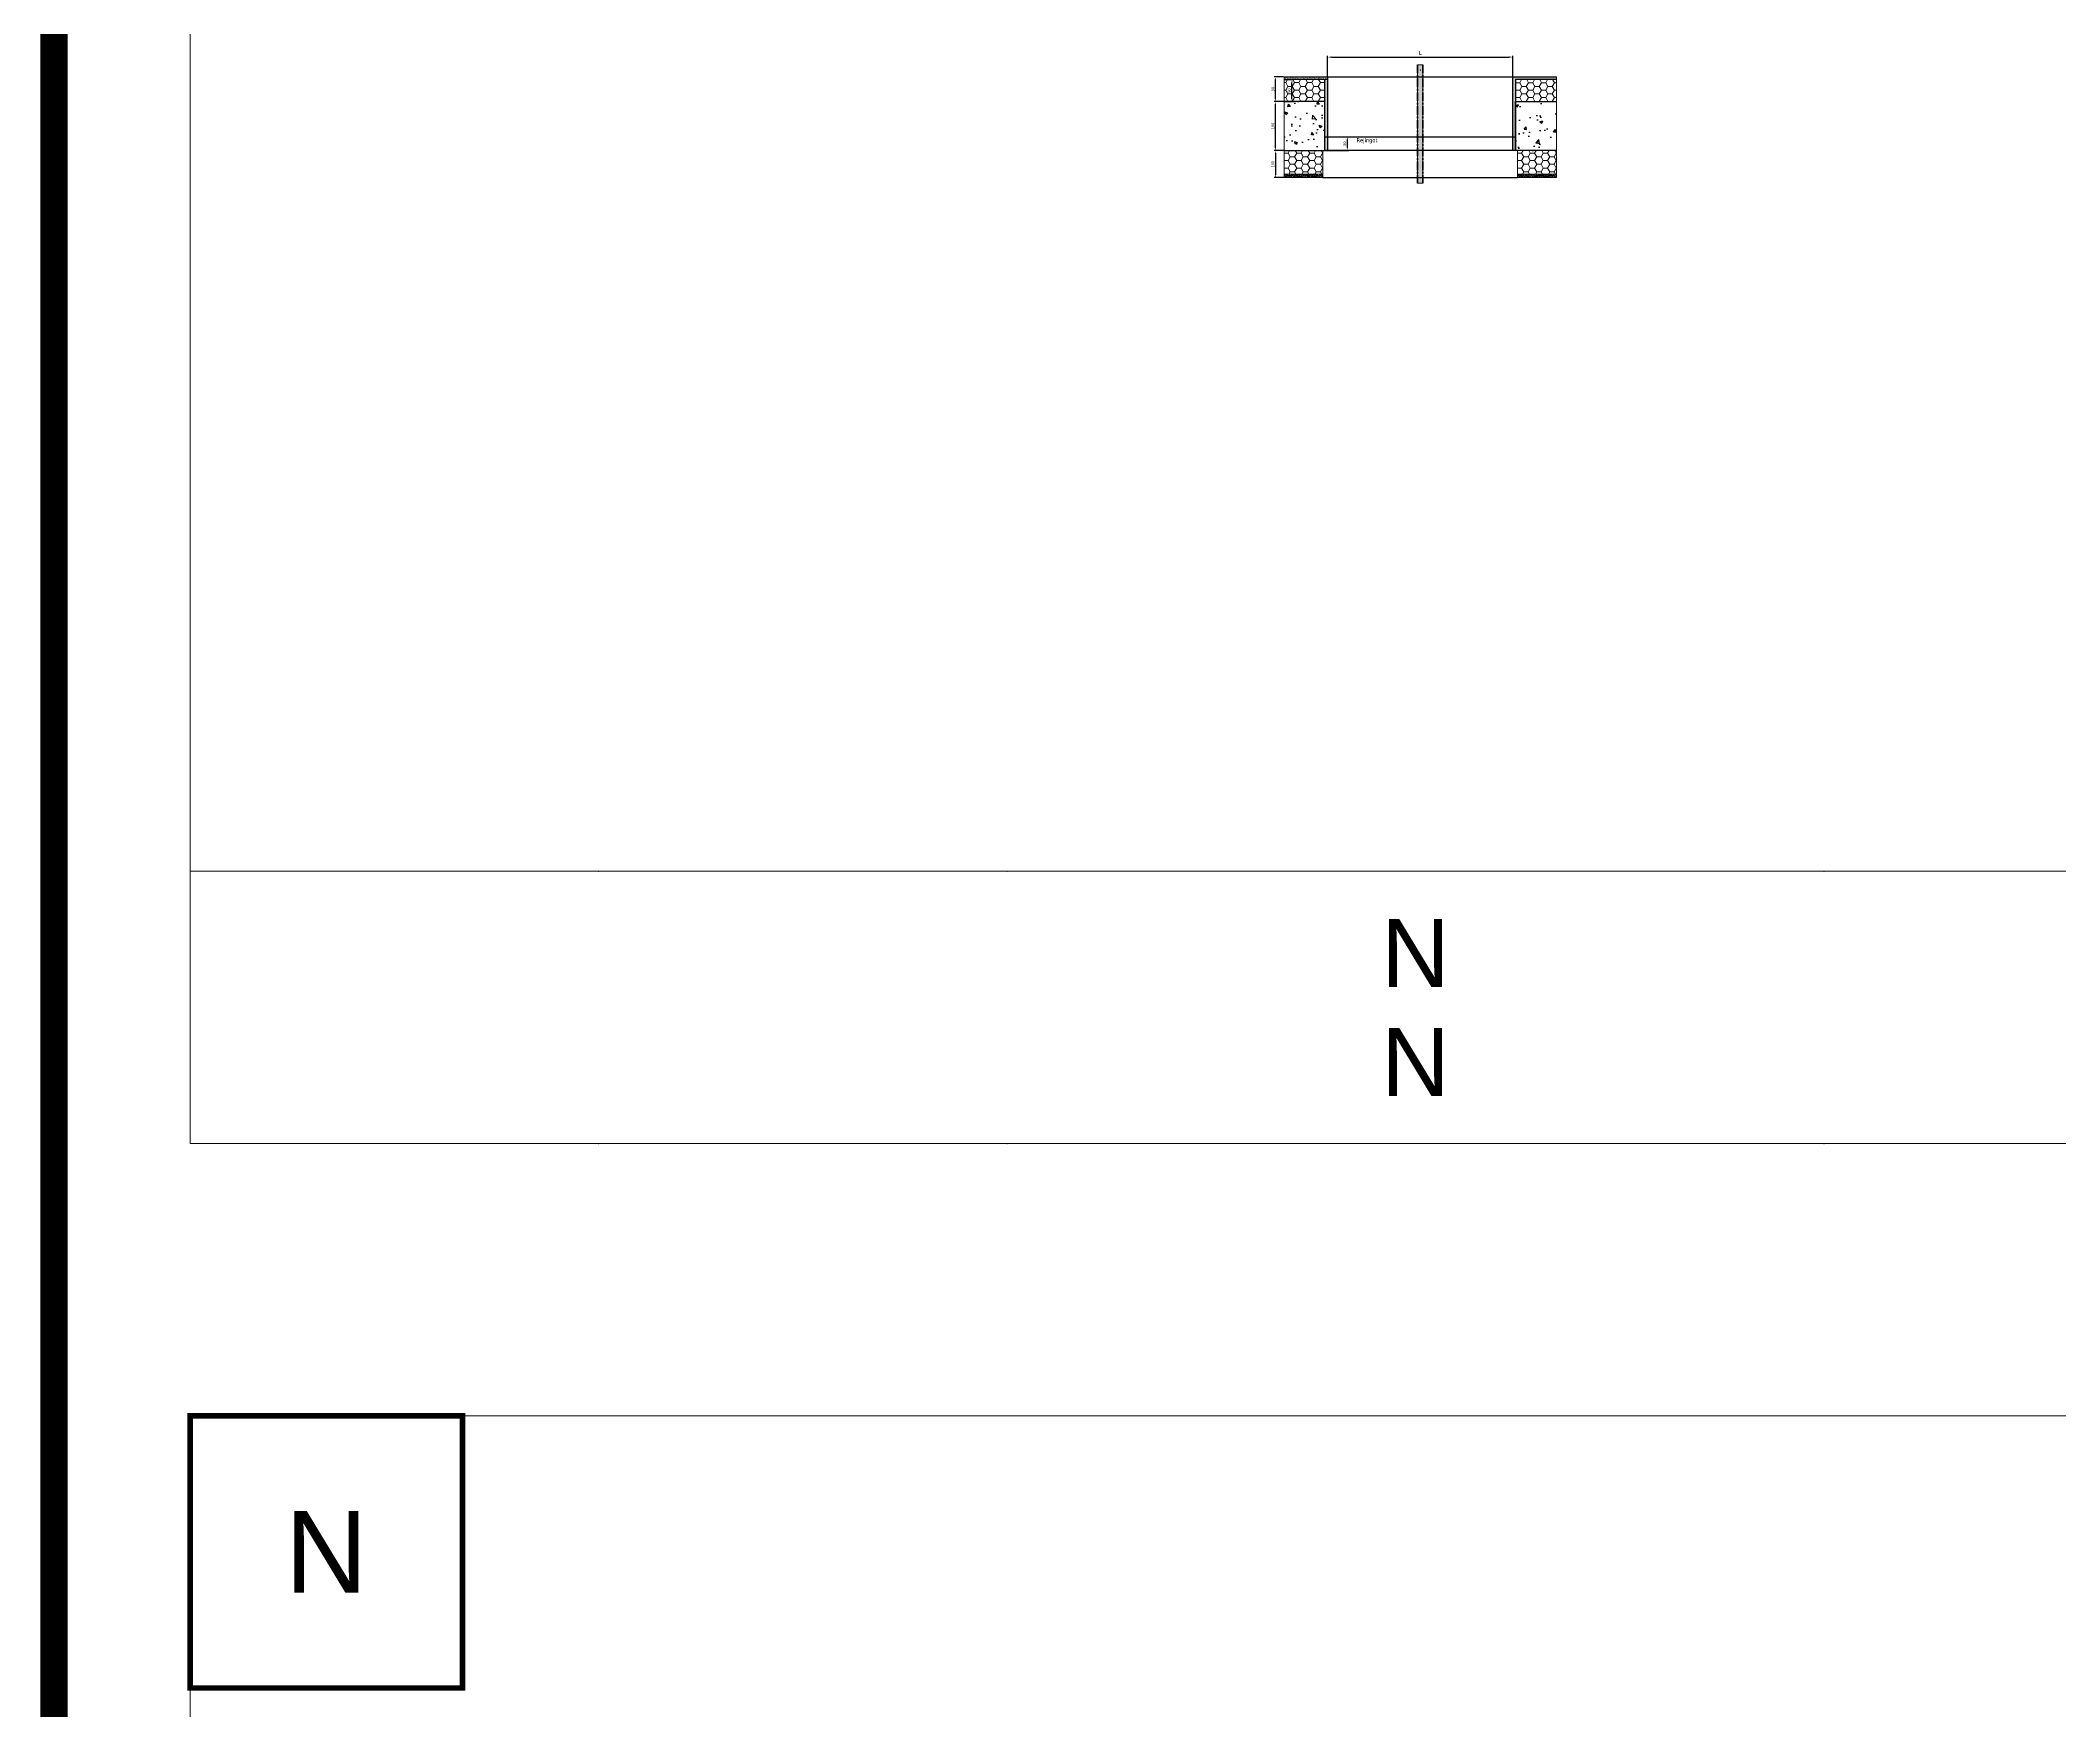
# Model space of a CAD drawing. Header units: millimetres. Extents: x -20000 to 230000, y -17405 to 25402.
# Drawn here: x 129950 to 137366, y -1583 to 4552 of the extents above; entities that cross this region are included whole.
import ezdxf
from ezdxf.enums import TextEntityAlignment as Align

# ---------------------------------------------------------------- set-up
doc = ezdxf.new("R2010")
doc.units = ezdxf.units.MM
doc.header["$PDMODE"] = 35
doc.header["$PDSIZE"] = 0.5
doc.linetypes.add('AXES', pattern=[50.800000000000004, 31.75, -6.35, 6.35, -6.35])
doc.layers.get('0').update_dxf_attribs({"lineweight": 13})
doc.layers.get('Defpoints').update_dxf_attribs({"true_color": 0xc2a584})
for name, color, linetype, lineweight in [('0 - 1 (validé)', 3, 'Continuous', 13), ('0 - 2 (modifié)', 71, 'Continuous', 13), ('1 - Axe', 1, 'AXES', 0), ('1 - BETON', 251, 'Continuous', 25), ('1 - Cotation', 32, 'Continuous', 13), ('1 - Isolant', 132, 'Continuous', 13), ('1 - Platre', 252, 'Continuous', 13), ('1 - Texte', 7, 'Continuous', 13)]:
    doc.layers.add(name, color=color, linetype=linetype, lineweight=lineweight)
for name, color, linetype, lineweight, plot in [('0 - Invisible', 43, 'Continuous', 0, False), ('0 - Trame', 1, 'Continuous', 0, False), ('Non visible', 163, 'Continuous', 25, False)]:
    doc.layers.add(name, color=color, linetype=linetype, lineweight=lineweight, plot=plot)
doc.layers.add('1 - Cache', color=7, linetype='Continuous', lineweight=0, true_color=0xffffff)
doc.styles.get("Standard").update_dxf_attribs({"font": 'ARIALUNI.TTF'})
doc.styles.add('Texte Poralu', font='tahomabd.ttf')
doc.dimstyles.new('100 - 1000', dxfattribs={"dimtxt": 15, "dimasz": 15, "dimexe": 5, "dimexo": 2.5, "dimgap": 8, "dimtad": 1, "dimdec": 1, "dimtxsty": 'Texte Poralu', "dimcen": 10, "dimazin": 0, "dimtfac": 1, "dimtdec": 1, "dimtmove": 0, "dimatfit": 3, "dimfxl": 1, "dimarcsym": 0})
doc.dimstyles.new('30 - 1000', dxfattribs={"dimtxt": 10, "dimasz": 10, "dimexe": 5, "dimexo": 2.5, "dimgap": 5, "dimtad": 1, "dimdec": 1, "dimtxsty": 'Texte Poralu', "dimcen": 5, "dimazin": 0, "dimtfac": 1, "dimtdec": 1, "dimtmove": 0, "dimatfit": 3, "dimfxl": 1, "dimarcsym": 0})

# ---------------------------------------------------------------- blocks, each defined once
blk = doc.blocks.new('Cadre Coupe_Elev')
at = {"const_width": 20}
blk.add_lwpolyline([(500, 9500), (1500, 9500), (1500, 8500), (500, 8500)], close=True, dxfattribs=at)
for p in [(2000, 9500), (3500, 9500), (5000, 9500), (6500, 9500), (2000, 1500), (3500, 1500), (5000, 1500), (6500, 1500), (2000, 500), (3500, 500), (5000, 500), (6500, 500)]:
    blk.add_point(p)
at = {"layer": '0 - Trame'}
for points in [[(500, 500), (9500, 500), (9500, 9500), (500, 9500)], [(500, 1500), (9500, 1500), (9500, 500), (500, 500)]]:
    blk.add_lwpolyline(points, close=True, dxfattribs=at)
for p in [(0, 10000), (10000, 10000), (0, 0), (10000, 0)]:
    blk.add_point(p, dxfattribs=at)
at = {"layer": 'Defpoints'}
for p in [(4999.999999999971, 3733.496620553549), (5000, 1200), (5000, 1000), (5000, 800)]:
    blk.add_point(p, dxfattribs=at)
at = {"color": 7}
blk.add_attdef('REPERE_1', text='', height=300, dxfattribs=at).set_placement((1000, 9000), align=Align.MIDDLE_CENTER)
at = {"layer": '1 - Texte', "color": 7}
for tag, p in [('DEFINITION1', (5000, 1200)), ('DEFINITION2', (5000, 800))]:
    blk.add_attdef(tag, text='', height=250, dxfattribs=at).set_placement(p, align=Align.MIDDLE_CENTER)
at = {"layer": 'Non visible', "style": 'Texte Poralu'}
for p in [(5447.11721373623, 4905.799125232807), (5447.11721373623, 4605.799125232807)]:
    blk.add_attdef('REPERE_2', text='', height=35, dxfattribs=at).set_placement(p, align=Align.MIDDLE_LEFT)
blk = doc.blocks.new('*U441')
at = {"layer": '1 - Isolant'}
h = blk.add_hatch(dxfattribs=at)
h.set_pattern_fill('HONEY', color=256, scale=5, style=0)
h.set_pattern_definition([(0, (110.0000906813123, 79.99999999999812), (23.8125, 13.748153225), [15.875, -31.75]), (120, (110.0000906813123, 79.99999999999812), (-23.81249994797095, 13.74815331511695), [15.87499999999995, -31.7499999999999]), (59.99999999999999, (110.0000906813123, 79.99999999999812), (5.202904551637744e-08, 27.49630654011694), [-31.75, 15.875])])
h.paths.add_polyline_path([(-149.9999933903616, 0), (0, -9.094947017729282e-13), (-8.952838470577262e-13, 79.99999999999818), (-149.9999933903625, 79.99999999999906)])
at = {"layer": '0 - Invisible'}
blk.add_lwpolyline([(-149.9999933903625, 79.99999999999906), (-149.9999933903616, 0)], dxfattribs=at)
at = {"layer": '1 - Isolant'}
blk.add_lwpolyline([(-149.9999933903616, 0), (0, 0), (0, 0), (0, -9.094947017729282e-13), (-8.952838470577262e-13, 79.99999999999818), (-149.9999933903625, 79.99999999999906)], dxfattribs=at)
blk = doc.blocks.new('*U436')
at = {"layer": '1 - Isolant'}
h = blk.add_hatch(dxfattribs=at)
h.set_pattern_fill('HONEY', color=256, scale=5)
h.set_pattern_definition([(0, (237.499815932928, -1.4210854715202e-14), (23.8125, 13.748153225), [15.875, -31.75]), (120, (237.499815932928, -1.4210854715202e-14), (-23.81249994797095, 13.74815331511695), [15.87499999999996, -31.74999999999992]), (59.99999999999999, (237.499815932928, -1.4210854715202e-14), (5.202904551637744e-08, 27.49630654011694), [-31.75, 15.875])])
h.paths.add_polyline_path([(-149.9999999999709, -87.00000000000001), (-149.9999999999709, 0), (-7.500147691644084, 0), (-7.500147691644084, -87.00000000000001)])
at = {"layer": '1 - Platre'}
h = blk.add_hatch(dxfattribs=at)
h.set_pattern_fill('AR-SAND', color=256, scale=0.1)
h.set_pattern_definition([(37.50000000000001, (237.499815932928, -1.4210854715202e-14), (-0.1600031295984046, 4.894132373293424), [0, -3.860800000000001, 0, -4.318000000000001, 0, -4.1275]), (7.499999999999999, (237.499815932928, -1.4210854715202e-14), (4.495232831380027, 7.168251005683543), [0, -2.0828, 0, -3.4798, 0, -1.3335]), (327.5, (234.375615932928, -1.4210854715202e-14), (7.90992370241458, 0.01437184678545691), [0, -1.27, 0, -4.572, 0, -5.969]), (317.5, (234.375615932928, -1.4210854715202e-14), (7.635564524722972, 2.229293232572162), [0, -0.635, 0, -2.9972, 0, -3.429])])
h.paths.add_polyline_path([(-149.9999999999709, -100), (-149.9999999999709, -87.00000000000001), (-7.500147691644084, -87.00000000000001), (-7.500147691644084, -100)])
at = {"layer": '0 - Invisible'}
for points in [[(-149.9999999999709, -87.00000000000001), (-149.9999999999709, 0)], [(-149.9999999999709, -100), (-149.9999999999709, -87.00000000000001)]]:
    blk.add_lwpolyline(points, dxfattribs=at)
at = {"layer": '1 - Isolant'}
blk.add_lwpolyline([(-149.9999999999709, 0), (-7.500147691644084, 0), (-7.500147691644084, -87.00000000000001), (-149.9999999999709, -87.00000000000001)], dxfattribs=at)
at = {"layer": '1 - Platre'}
blk.add_lwpolyline([(-149.9999999999709, -87.00000000000001), (-7.500147691644084, -87.00000000000001), (-7.500147691644084, -100), (-149.9999999999709, -100)], dxfattribs=at)
blk = doc.blocks.new('*U437')
at = {"layer": '1 - Isolant'}
h = blk.add_hatch(dxfattribs=at)
h.set_pattern_fill('HONEY', color=256, scale=5)
h.set_pattern_definition([(0, (47.49993897719287, -1.4210854715202e-14), (23.8125, 13.748153225), [15.875, -31.75]), (120, (47.49993897719287, -1.4210854715202e-14), (-23.81249994797095, 13.74815331511695), [15.87499999999996, -31.74999999999991]), (59.99999999999999, (47.49993897719287, -1.4210854715202e-14), (5.202904551637744e-08, 27.49630654011694), [-31.75, 15.875])])
h.paths.add_polyline_path([(150.0000385328185, -87.00000000000001), (150.0000385328185, 0), (7.499900444374376, 0), (7.499900444374376, -87.00000000000001)])
at = {"layer": '1 - Platre'}
h = blk.add_hatch(dxfattribs=at)
h.set_pattern_fill('AR-SAND', color=256, scale=0.1)
h.set_pattern_definition([(37.50000000000001, (47.49993897719287, -1.4210854715202e-14), (-0.1600031295984046, 4.894132373293424), [0, -3.860800000000001, 0, -4.318000000000001, 0, -4.1275]), (7.499999999999999, (47.49993897719287, -1.4210854715202e-14), (4.495232831380027, 7.168251005683543), [0, -2.0828, 0, -3.4798, 0, -1.3335]), (327.5, (44.37573897719287, -1.4210854715202e-14), (7.90992370241458, 0.01437184678545691), [0, -1.27, 0, -4.572, 0, -5.969]), (317.5, (44.37573897719287, -1.4210854715202e-14), (7.635564524722972, 2.229293232572162), [0, -0.635, 0, -2.9972, 0, -3.429])])
h.paths.add_polyline_path([(150.0000385328185, -100), (150.0000385328185, -87.00000000000001), (7.499900444374376, -87.00000000000001), (7.499900444374376, -100)])
at = {"layer": '0 - Invisible'}
for points in [[(150.0000385328185, -87.00000000000001), (150.0000385328185, 0)], [(150.0000385328185, -100), (150.0000385328185, -87.00000000000001)]]:
    blk.add_lwpolyline(points, dxfattribs=at)
at = {"layer": '1 - Isolant'}
blk.add_lwpolyline([(150.0000385328185, 0), (7.499900444374376, 0), (7.499900444374376, -87.00000000000001), (150.0000385328185, -87.00000000000001)], dxfattribs=at)
at = {"layer": '1 - Platre'}
blk.add_lwpolyline([(150.0000385328185, -87.00000000000001), (7.499900444374376, -87.00000000000001), (7.499900444374376, -100), (150.0000385328185, -100)], dxfattribs=at)
blk = doc.blocks.new('*U442')
at = {"layer": '1 - Isolant'}
h = blk.add_hatch(dxfattribs=at)
h.set_pattern_fill('HONEY', color=256, scale=5, style=0)
h.set_pattern_definition([(0, (110.0000906813141, 79.99999999999812), (23.8125, 13.748153225), [15.875, -31.75]), (120, (110.0000906813141, 79.99999999999812), (-23.81249994797095, 13.74815331511695), [15.87499999999995, -31.7499999999999]), (59.99999999999999, (110.0000906813141, 79.99999999999812), (5.202904551637744e-08, 27.49630654011694), [-31.75, 15.875])])
h.paths.add_polyline_path([(-149.9999933903616, 0), (1.818989403545856e-12, -9.094947017729282e-13), (9.237055564881302e-13, 79.99999999999818), (-149.9999933903625, 79.99999999999906)])
at = {"layer": '0 - Invisible'}
blk.add_lwpolyline([(-149.9999933903625, 79.99999999999906), (-149.9999933903616, 0)], dxfattribs=at)
at = {"layer": '1 - Isolant'}
blk.add_lwpolyline([(-149.9999933903616, 0), (0, 0), (0, 0), (1.818989403545856e-12, -9.094947017729282e-13), (9.237055564881302e-13, 79.99999999999818), (-149.9999933903625, 79.99999999999906)], dxfattribs=at)
blk = doc.blocks.new('*D1498')
at = {"layer": '1 - Cotation', "color": 0, "lineweight": -2, "transparency": 16777216}
for p, q in [((134677.5000192034, 4420.42839723605), (134677.5000192034, 4495.74337095237)), ((134692.5000192034, 4490.74337095237), (135342.4999916996, 4490.74337095237)), ((135357.4999916996, 4420.428078769466), (135357.4999916996, 4495.74337095237))]:
    blk.add_line(p, q, dxfattribs=at)
at = {"layer": '1 - Cotation', "color": 0, "transparency": 16777216}
for points in [[(134692.5000192034, 4493.24337095237), (134692.5000192034, 4488.24337095237), (134677.5000192034, 4490.74337095237)], [(135342.4999916996, 4493.24337095237), (135342.4999916996, 4488.24337095237), (135357.4999916996, 4490.74337095237)]]:
    blk.add_solid(points, dxfattribs=at)
at = {"layer": 'Defpoints', "color": 0, "transparency": 16777216}
for p in [(135357.4999916996, 4490.74337095237), (134677.5000192034, 4417.92839723605), (135357.4999916996, 4417.928078769466)]:
    blk.add_point(p, dxfattribs=at)
at = {"layer": '1 - Cotation', "color": 0, "transparency": 16777216, "insert": (135017.5000054515, 4506.24337095237), "char_height": 15, "attachment_point": 5, "style": 'Texte Poralu'}
blk.add_mtext('L', dxfattribs=at)
blk = doc.blocks.new('*U435')
at = {"layer": '1 - BETON'}
h = blk.add_hatch(dxfattribs=at)
h.set_pattern_fill('CONCRETE', color=256, scale=15, style=0, pattern_type=2)
h.set_pattern_definition([(49.99999999999999, (-49.99996146718152, -20.00000000000003), (107.589027390113, -9.412820247389266), [11.25, -123.75]), (355, (-49.99996146718152, -20.00000000000003), (-20.81270004195, 112.8288200550018), [9, -99]), (100.4514, (-41.03420946718152, -20.78440100000003), (86.77640725710323, 103.415931309143), [9.5610285, -105.1713168]), (46.18420000000002, (-49.99996146718152, 9.999999999999977), (160.0861572938467, -24.82785214935271), [16.87499999999996, -185.6249999999997]), (96.6356, (-36.65944971718152, 7.931003949999974), (140.1994058323055, 146.1176806350663), [14.3415432, -157.75695]), (351.1842, (-49.99996146718152, 9.999999999999977), (140.1992917700441, 146.1177901387987), [13.5, -148.5]), (21, (-34.99996146718152, 2.499999999999975), (89.53605781776925, -60.39283359980082), [11.25, -123.75]), (326.0000000000001, (-34.99996146718152, 2.499999999999975), (36.49729978823726, 108.772506757028), [9, -99]), (71.4514, (-27.53862651718151, -2.532740900000025), (126.0333942872235, 48.37957450649286), [9.5610285, -105.1713168]), (37.50000000000001, (-49.99996146718152, -20.00000000000003), (1.8239782975936, 49.93407807469672), [0, -97.8, 0, -100.5, 0, -99.375]), (7.499999999999999, (-49.99996146718152, -20.00000000000003), (39.46043061632229, 59.16175678235403), [0, -57.3, 0, -95.55, 0, -37.875]), (327.5, (-83.44996146718152, -20.00000000000003), (80.07336542586135, -3.383230760156963), [0, -37.5, 0, -117, 0, -155.25]), (317.5, (-98.44996146718152, -20.00000000000003), (87.47792540135794, 15.01574734984766), [0, -48.75, 0, -77.69999999999999, 0, -110.25])])
h.paths.add_polyline_path([(150.0000385328185, 179.9999999999999), (150.0000385328185, 0), (0, 0), (0, 180)])
at = {"layer": '0 - Invisible'}
blk.add_lwpolyline([(150.0000385328185, 179.9999999999999), (150.0000385328185, 0)], dxfattribs=at)
at = {"layer": '1 - BETON'}
blk.add_lwpolyline([(150.0000385328185, 0), (0, 0), (0, 180), (150.0000385328185, 179.9999999999999)], dxfattribs=at)
blk = doc.blocks.new('*U434')
at = {"layer": '1 - BETON'}
h = blk.add_hatch(dxfattribs=at)
h.set_pattern_fill('CONCRETE', color=256, scale=15, style=0, pattern_type=2)
h.set_pattern_definition([(49.99999999999999, (-50.00000000000003, -20.00000000000003), (107.589027390113, -9.412820247389266), [11.25, -123.75]), (355, (-50.00000000000003, -20.00000000000003), (-20.81270004195, 112.8288200550018), [9, -99]), (100.4514, (-41.03424800000003, -20.78440100000002), (86.77640725710323, 103.415931309143), [9.5610285, -105.1713168]), (46.18420000000002, (-50.00000000000003, 9.999999999999977), (160.0861572938467, -24.82785214935271), [16.87499999999996, -185.6249999999997]), (96.6356, (-36.65948825000003, 7.931003949999974), (140.1994058323055, 146.1176806350663), [14.3415432, -157.75695]), (351.1842, (-50.00000000000003, 9.999999999999977), (140.1992917700441, 146.1177901387987), [13.5, -148.5]), (21, (-35.00000000000003, 2.499999999999975), (89.53605781776925, -60.39283359980082), [11.25, -123.75]), (326.0000000000001, (-35.00000000000003, 2.499999999999975), (36.49729978823726, 108.772506757028), [9, -99]), (71.4514, (-27.53866505000002, -2.532740900000025), (126.0333942872235, 48.37957450649286), [9.5610285, -105.1713168]), (37.50000000000001, (-50.00000000000003, -20.00000000000003), (1.8239782975936, 49.93407807469672), [0, -97.8, 0, -100.5, 0, -99.375]), (7.499999999999999, (-50.00000000000003, -20.00000000000003), (39.46043061632229, 59.16175678235403), [0, -57.3, 0, -95.55, 0, -37.875]), (327.5, (-83.45000000000003, -20.00000000000003), (80.07336542586135, -3.383230760156963), [0, -37.5, 0, -117, 0, -155.25]), (317.5, (-98.45000000000003, -20.00000000000003), (87.47792540135794, 15.01574734984766), [0, -48.75, 0, -77.69999999999999, 0, -110.25])])
h.paths.add_polyline_path([(150, 179.9999999999999), (150, 0), (0, 0), (0, 180)])
at = {"layer": '0 - Invisible'}
blk.add_lwpolyline([(150, 179.9999999999999), (150, 0)], dxfattribs=at)
at = {"layer": '1 - BETON'}
blk.add_lwpolyline([(150, 0), (0, 0), (0, 180), (150, 179.9999999999999)], dxfattribs=at)
blk = doc.blocks.new('*D1499')
at = {"layer": 'Defpoints', "color": 0, "lineweight": -2, "transparency": 16777216}
for p, q in [((134514.9999754432, 4327.928406744617), (134481.4794443946, 4327.928406744617)), ((134486.4794443946, 4157.928406744617), (134486.4794443946, 4317.928406744617)), ((134514.9999754432, 4147.928406744617), (134481.4794443946, 4147.928406744617))]:
    blk.add_line(p, q, dxfattribs=at)
at = {"layer": 'Defpoints', "color": 0, "transparency": 16777216}
for p in [(134486.4794443946, 4327.928406744617), (134517.4999754432, 4327.928406744617), (134517.4999754432, 4147.928406744617)]:
    blk.add_point(p, dxfattribs=at)
for points in [[(134484.812777728, 4317.928406744617), (134488.1461110613, 4317.928406744617), (134486.4794443946, 4327.928406744617)], [(134484.812777728, 4157.928406744617), (134488.1461110613, 4157.928406744617), (134486.4794443946, 4147.928406744617)]]:
    blk.add_solid(points, dxfattribs=at)
at = {"layer": 'Defpoints', "color": 0, "transparency": 16777216, "insert": (134476.2511032261, 4237.928406744639), "char_height": 10, "attachment_point": 5, "rotation": 90, "style": 'Texte Poralu'}
blk.add_mtext('180', dxfattribs=at)
blk = doc.blocks.new('*D1500')
at = {"layer": '1 - Cotation', "color": 0, "lineweight": -2, "transparency": 16777216}
for p, q in [((134514.9999754432, 4147.928406744617), (134481.4794443946, 4147.928406744617)), ((134486.4794443946, 4137.928406744617), (134486.4794443946, 4057.928406744617)), ((134514.9999754432, 4047.928406744617), (134481.4794443946, 4047.928406744617))]:
    blk.add_line(p, q, dxfattribs=at)
at = {"layer": '1 - Cotation', "color": 0, "transparency": 16777216}
for points in [[(134484.812777728, 4137.928406744617), (134488.1461110613, 4137.928406744617), (134486.4794443946, 4147.928406744617)], [(134484.812777728, 4057.928406744617), (134488.1461110613, 4057.928406744617), (134486.4794443946, 4047.928406744617)]]:
    blk.add_solid(points, dxfattribs=at)
at = {"layer": 'Defpoints', "color": 0, "transparency": 16777216}
for p in [(134517.4999754432, 4147.928406744617), (134486.4794443946, 4047.928406744617), (134517.4999754432, 4047.928406744617)]:
    blk.add_point(p, dxfattribs=at)
at = {"layer": '1 - Cotation', "color": 0, "transparency": 16777216, "insert": (134476.2746089346, 4097.928406744639), "char_height": 10, "attachment_point": 5, "rotation": 90, "style": 'Texte Poralu'}
blk.add_mtext('100', dxfattribs=at)
blk = doc.blocks.new('*D1501')
at = {"layer": '1 - Cotation', "color": 0, "lineweight": -2, "transparency": 16777216}
for p, q in [((134669.9998791712, 4197.928406744628), (134755.1217905761, 4197.928406744628)), ((134750.1217905761, 4157.928406744617), (134750.1217905761, 4187.928406744628)), ((134669.9999032392, 4147.928406744617), (134755.1217905761, 4147.928406744617))]:
    blk.add_line(p, q, dxfattribs=at)
at = {"layer": '1 - Cotation', "color": 0, "transparency": 16777216}
for points in [[(134748.4551239095, 4187.928406744628), (134751.7884572428, 4187.928406744628), (134750.1217905761, 4197.928406744628)], [(134748.4551239095, 4157.928406744617), (134751.7884572428, 4157.928406744617), (134750.1217905761, 4147.928406744617)]]:
    blk.add_solid(points, dxfattribs=at)
at = {"layer": 'Defpoints', "color": 0, "transparency": 16777216}
for p in [(134667.4998791712, 4197.928406744628), (134750.1217905761, 4197.928406744628), (134667.4999032392, 4147.928406744617)]:
    blk.add_point(p, dxfattribs=at)
at = {"layer": '1 - Cotation', "color": 0, "transparency": 16777216, "insert": (134739.9169551161, 4172.928406744644), "char_height": 10, "attachment_point": 5, "rotation": 90, "style": 'Texte Poralu'}
blk.add_mtext('50', dxfattribs=at)
blk = doc.blocks.new('*D1502')
at = {"layer": 'Defpoints', "color": 0, "lineweight": -2, "transparency": 16777216}
for p, q in [((134514.9999307277, 4417.928264116479), (134481.4794539032, 4417.928264116479)), ((134486.4794539032, 4337.928406744617), (134486.4794539032, 4407.928264116479)), ((134514.9999754432, 4327.928406744617), (134481.4794539032, 4327.928406744617))]:
    blk.add_line(p, q, dxfattribs=at)
at = {"layer": 'Defpoints', "color": 0, "transparency": 16777216}
for p in [(134486.4794539032, 4417.928264116479), (134517.4999307277, 4417.928264116479), (134517.4999754432, 4327.928406744617)]:
    blk.add_point(p, dxfattribs=at)
for points in [[(134484.8127872366, 4407.928264116479), (134488.1461205699, 4407.928264116479), (134486.4794539032, 4417.928264116479)], [(134484.8127872366, 4337.928406744617), (134488.1461205699, 4337.928406744617), (134486.4794539032, 4327.928406744617)]]:
    blk.add_solid(points, dxfattribs=at)
at = {"layer": 'Defpoints', "color": 0, "transparency": 16777216, "insert": (134476.2746184432, 4372.92833543057), "char_height": 10, "attachment_point": 5, "rotation": 90, "style": 'Texte Poralu'}
blk.add_mtext('90', dxfattribs=at)
blk = doc.blocks.new('*D1503')
at = {"layer": 'Defpoints', "color": 0, "lineweight": -2, "transparency": 16777216}
for p, q in [((134519.9999502465, 4407.928301654997), (134551.504766922, 4407.928301654997)), ((134546.504766922, 4337.928301655019), (134546.504766922, 4397.928301654997)), ((134520.0000062943, 4327.928301655019), (134551.504766922, 4327.928301655019))]:
    blk.add_line(p, q, dxfattribs=at)
at = {"layer": 'Defpoints', "color": 0, "transparency": 16777216}
for p in [(134517.4999502465, 4407.928301654997), (134546.504766922, 4407.928301654997), (134517.5000062943, 4327.928301655019)]:
    blk.add_point(p, dxfattribs=at)
for points in [[(134544.8381002554, 4397.928301654997), (134548.1714335887, 4397.928301654997), (134546.504766922, 4407.928301654997)], [(134544.8381002554, 4337.928301655019), (134548.1714335887, 4337.928301655019), (134546.504766922, 4327.928301655019)]]:
    blk.add_solid(points, dxfattribs=at)
at = {"layer": 'Defpoints', "color": 0, "transparency": 16777216, "insert": (134536.2764257534, 4367.92830165503), "char_height": 10, "attachment_point": 5, "rotation": 90, "style": 'Texte Poralu'}
blk.add_mtext('80', dxfattribs=at)
blk = doc.blocks.new('*U498')
at = {"layer": '1 - BETON'}
h = blk.add_hatch(dxfattribs=at)
h.set_pattern_fill('AR-SAND', color=256, scale=0.1)
h.set_pattern_definition([(37.50000000000001, (49.99994055178092, -59.99999524586235), (-0.1600031295984046, 4.894132373293424), [0, -3.860800000000001, 0, -4.318000000000001, 0, -4.1275]), (7.499999999999999, (49.99994055178092, -59.99999524586235), (4.495232831380027, 7.168251005683543), [0, -2.0828, 0, -3.4798, 0, -1.3335]), (327.5, (46.87574055178092, -59.99999524586235), (7.90992370241458, 0.01437184678545762), [0, -1.27, 0, -4.572, 0, -5.969]), (317.5, (46.87574055178092, -59.99999524586235), (7.635564524722972, 2.229293232572163), [0, -0.635, 0, -2.9972, 0, -3.429])])
h.paths.add_polyline_path([(-150.0000594482191, 10), (-150.0000594482191, 0), (0, 0), (0, -259.9999952458624), (10, -259.9999952458624), (10, 10)])
at = {"layer": '0 - Invisible'}
blk.add_lwpolyline([(-150.0000594482191, 10), (-150.0000594482191, 0)], dxfattribs=at)
at = {"layer": '1 - BETON'}
blk.add_lwpolyline([(-150.0000594482191, 0), (0, 0), (0, -259.9999952458624), (10, -259.9999952458624), (10, 10), (-150.0000594482191, 10)], dxfattribs=at)
blk = doc.blocks.new('*U679')
at = {"layer": '1 - BETON'}
h = blk.add_hatch(dxfattribs=at)
h.set_pattern_fill('AR-SAND', color=256, scale=0.1)
h.set_pattern_definition([(37.50000000000001, (0, -59.9999999998895), (-0.1600031295984046, 4.894132373293424), [0, -3.860800000000001, 0, -4.318000000000001, 0, -4.1275]), (7.499999999999999, (0, -59.9999999998895), (4.495232831380027, 7.168251005683543), [0, -2.0828, 0, -3.4798, 0, -1.3335]), (327.5, (-3.1242, -59.9999999998895), (7.90992370241458, 0.01437184678545762), [0, -1.27, 0, -4.572, 0, -5.969]), (317.5, (-3.1242, -59.9999999998895), (7.635564524722972, 2.229293232572163), [0, -0.635, 0, -2.9972, 0, -3.429])])
h.paths.add_polyline_path([(9.999999999999963, -259.9999999998895), (10, 0), (0, 0), (-3.673940397442059e-14, -259.9999999998895)])
at = {"layer": '0 - Invisible'}
blk.add_line((-3.673940397442059e-14, -259.9999999998895), (9.999999999999963, -259.9999999998895), dxfattribs=at)
at = {"layer": '1 - BETON'}
blk.add_lwpolyline([(9.999999999999963, -259.9999999998895), (10, 0), (0, 0), (-3.673940397442059e-14, -259.9999999998895)], dxfattribs=at)
blk = doc.blocks.new('*U680')
at = {"layer": '1 - BETON'}
h = blk.add_hatch(dxfattribs=at)
h.set_pattern_fill('AR-SAND', color=256, scale=0.1)
h.set_pattern_definition([(37.50000000000001, (0, 40.00006681227478), (-0.1600031295984046, 4.894132373293424), [0, -3.860800000000001, 0, -4.318000000000001, 0, -4.1275]), (7.499999999999999, (0, 40.00006681227478), (4.495232831380027, 7.168251005683543), [0, -2.0828, 0, -3.4798, 0, -1.3335]), (327.5, (-3.1242, 40.00006681227478), (7.90992370241458, 0.01437184678545762), [0, -1.27, 0, -4.572, 0, -5.969]), (317.5, (-3.1242, 40.00006681227478), (7.635564524722972, 2.229293232572163), [0, -0.635, 0, -2.9972, 0, -3.429])])
h.paths.add_polyline_path([(9.999999999999964, -159.9999331877252), (10, 3.979039320256561e-13), (0, 0), (-3.673940397442059e-14, -159.9999331877256)])
at = {"layer": '0 - Invisible'}
blk.add_line((-3.673940397442059e-14, -159.9999331877256), (9.999999999999964, -159.9999331877252), dxfattribs=at)
at = {"layer": '1 - BETON'}
blk.add_lwpolyline([(9.999999999999964, -159.9999331877252), (10, 3.979039320256561e-13), (0, 0), (-3.673940397442059e-14, -159.9999331877256)], dxfattribs=at)
blk = doc.blocks.new('*U1386')
at = {"layer": '1 - Cache'}
blk.add_hatch(color=256, dxfattribs=at).paths.add_polyline_path([(-9.999997438038362, 20.00000128098062), (-10.00005316068065, -414.9998299771475), (9.999946839319197, -414.9998325391089), (10.00000256196148, 19.99999871901906)])
at = {"layer": '0 - Invisible'}
blk.add_lwpolyline([(-9.999997438038362, 20.00000128098062), (-10.00005316068065, -414.9998299771475), (9.999946839319197, -414.9998325391089), (10.00000256196148, 19.99999871901906)], close=True, dxfattribs=at)
for p in [(0, 0), (-5.059871916602343e-05, -394.9998312581284)]:
    blk.add_point(p, dxfattribs=at)
at = {"layer": '1 - Axe', "lineweight": 50}
for p, q in [((-9.999997438038362, 20.00000128098062), (-10.00005316068065, -414.9998299771475)), ((10.00000256196148, 19.99999871901906), (9.999946839319197, -414.9998325391089))]:
    blk.add_line(p, q, dxfattribs=at)

msp = doc.modelspace()

# ---------------------------------------------------------------- linework, layer by layer
at = {"const_width": 100}
msp.add_lwpolyline([(130000, -10000), (130000, 10000)], dxfattribs=at)
at = {"layer": '1 - BETON', "ltscale": 2}
msp.add_line((134677.5000192034, 4417.92839723605), (135357.4999916996, 4417.928078769466), dxfattribs=at)
at = {"layer": '1 - BETON'}
msp.add_line((134659.9998277515, 4047.928406744617), (135374.9998758876, 4047.928406744617), dxfattribs=at)
msp.add_lwpolyline([(134667.4999513752, 4167.928406744613), (134667.4999273072, 4167.928406744622), (134667.4998791712, 4197.928406744628), (135367.4999256654, 4197.928406744628), (135367.4999754432, 4167.92840674463), (135367.5000656151, 4167.92840674463), (135367.4998852713, 4147.928406744619), (134667.4999032392, 4147.928406744617)], close=True, dxfattribs=at)

# ---------------------------------------------------------------- block references
for name, p in [('*U1386', (135017.4999024183, 4442.928238002745)), ('*U435', (135367.4999754432, 4147.928406744617)), ('*U436', (134667.4999754432, 4147.928406744617)), ('*U437', (135367.4999754432, 4147.928406744617))]:
    msp.add_blockref(name, p)
at = {"xscale": -1}
for name, p, rotation in [('*U680', (134677.4998734239, 4407.928416253088), 270.0000544799311), ('*U679', (134667.4999754432, 4147.928406744619), 180.0000544799311), ('*U498', (135367.4999918415, 4407.928078911344), 8.128960704567589e-07), ('*U442', (135367.5000205856, 4327.928406744617), 359.9999598587287)]:
    msp.add_blockref(name, p, dxfattribs=dict(at, rotation=rotation))
at = {"rotation": 4.014127135292442e-05}
msp.add_blockref('*U441', (134667.4999996846, 4327.928406744617), dxfattribs=at)
at = {"xscale": -1}
msp.add_blockref('*U434', (134667.4999754432, 4147.928406744617), dxfattribs=at)
at = {"layer": '0 - 1 (validé)'}
for p in [(120000, 0), (120000, -10000)]:
    msp.add_blockref('Cadre Coupe_Elev', p, dxfattribs=at)
ref = msp.add_blockref('Cadre Coupe_Elev', (130000, 0), dxfattribs=at)
ref.add_attrib('DEFINITION1', 'N', dxfattribs={"layer": '1 - Texte', "color": 7, "height": 250}).set_placement((135000, 1200), align=Align.MIDDLE_CENTER)
ref.add_attrib('DEFINITION2', 'N', dxfattribs={"layer": '1 - Texte', "color": 7, "height": 250}).set_placement((135000, 800), align=Align.MIDDLE_CENTER)
at = {"layer": '0 - 2 (modifié)'}
ref = msp.add_blockref('Cadre Coupe_Elev', (130000, -10000), dxfattribs=at)
ref.add_attrib('REPERE_1', 'N', dxfattribs={"layer": '0', "color": 7, "height": 300}).set_placement((131000, -1000), align=Align.MIDDLE_CENTER)

# ---------------------------------------------------------------- texts
at = {"layer": '1 - Texte', "insert": (134783.6402049027, 4193.009437021043), "char_height": 15, "attachment_point": 1, "style": 'Texte Poralu'}
msp.add_mtext_dynamic_manual_height_columns('Rejingot', width=98.00237297415151, gutter_width=300, heights=[0], dxfattribs=at)

# ---------------------------------------------------------------- dimensions: what is measured, and where the dimension line sits
at = {"layer": '1 - Cotation'}
dim = msp.add_linear_dim(base=(135357.4999916996, 4490.74337095237), p1=(134677.5000192034, 4417.92839723605), p2=(135357.4999916996, 4417.928078769466), text='L', dimstyle='100 - 1000', dxfattribs=at)
dim.commit()
dim.dimension.update_dxf_attribs({"geometry": '*D1498', "text_midpoint": (135017.5000054515, 4506.24337095237)})
for base, p1, p2, picture, middle in [((134750.1217905761, 4197.928406744628), (134667.4999032392, 4147.928406744617), (134667.4998791712, 4197.928406744628), '*D1501', (134739.9169551161, 4172.928406744644)), ((134486.4794443946, 4047.928406744617), (134517.4999754432, 4147.928406744617), (134517.4999754432, 4047.928406744617), '*D1500', (134476.2746089346, 4097.928406744639))]:
    dim = msp.add_linear_dim(base=base, p1=p1, p2=p2, angle=90, dimstyle='30 - 1000', dxfattribs=at)
    dim.commit()
    dim.dimension.update_dxf_attribs({"geometry": picture, "text_midpoint": middle})
at = {"layer": 'Defpoints'}
for base, p1, p2, picture, middle in [((134486.4794539032, 4417.928264116479), (134517.4999754432, 4327.928406744617), (134517.4999307277, 4417.928264116479), '*D1502', (134476.2746184432, 4372.92833543057)), ((134546.504766922, 4407.928301654997), (134517.5000062943, 4327.928301655019), (134517.4999502465, 4407.928301654997), '*D1503', (134536.2764257534, 4367.92830165503)), ((134486.4794443946, 4327.928406744617), (134517.4999754432, 4147.928406744617), (134517.4999754432, 4327.928406744617), '*D1499', (134476.2511032261, 4237.928406744639))]:
    dim = msp.add_linear_dim(base=base, p1=p1, p2=p2, angle=90, dimstyle='30 - 1000', dxfattribs=at)
    dim.commit()
    dim.dimension.update_dxf_attribs({"geometry": picture, "text_midpoint": middle})

doc.saveas('drawing.dxf')
